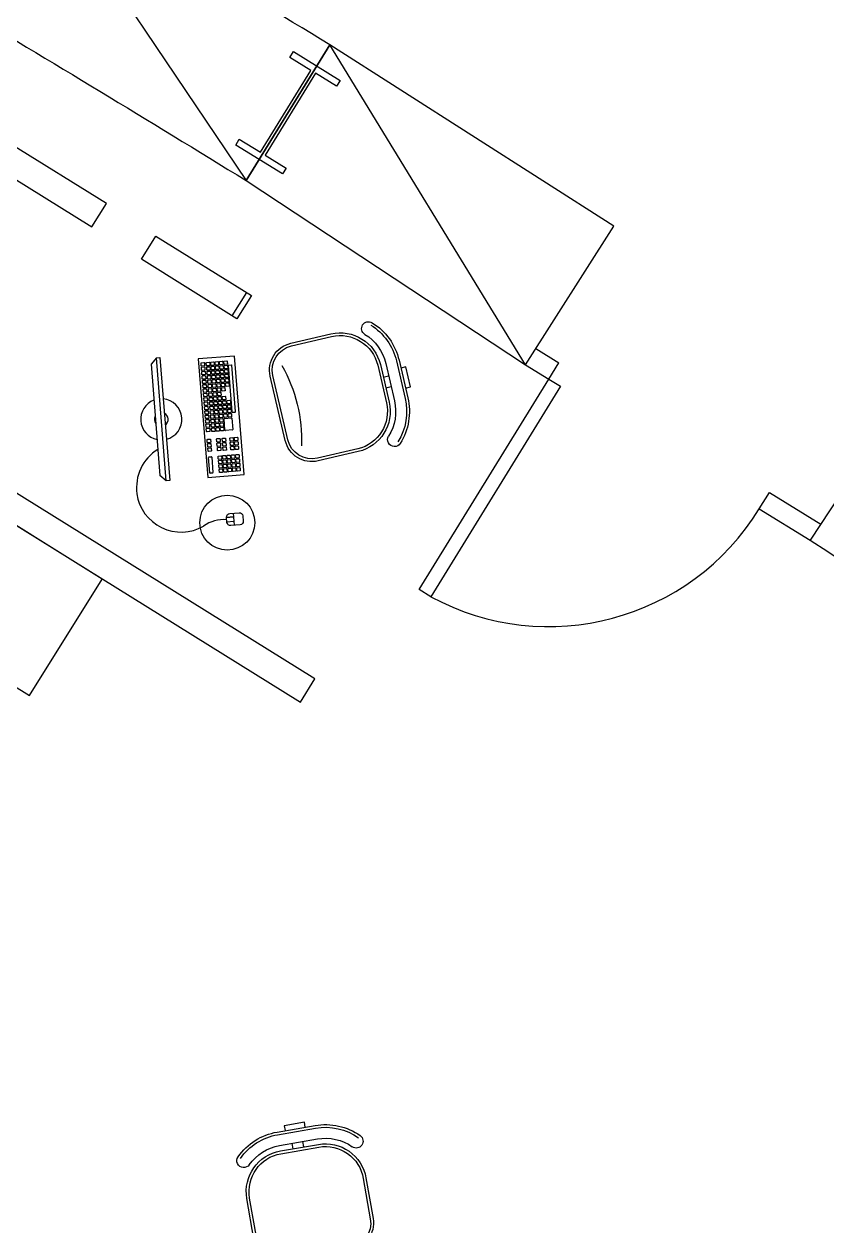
# Model space of a CAD drawing. Extents: x -1.7 to 87, y -33.6 to 19.
# Drawn here: x 55.973 to 58.897, y -8.897 to -4.52 of the extents above; entities that cross this region are included whole.
import ezdxf

# ---------------------------------------------------------------- set-up
doc = ezdxf.new("R2010")
doc.units = 0
for name, color, linetype in [('AR-ARMÁRIOS', 2, 'Continuous'), ('AR-DIV', 2, 'Continuous'), ('AR-EST', 4, 'Continuous'), ('AR-MOB', 2, 'Continuous'), ('AR-POR', 1, 'Continuous')]:
    doc.layers.add(name, color=color, linetype=linetype)

# ---------------------------------------------------------------- blocks, each defined once
blk = doc.blocks.new('CADEIRA-S')
at = {"color": 2}
for p, q in [((0.0718, 0.2686), (-0.0682, 0.2686)), ((0.0718, 0.2186), (-0.0682, 0.2186)), ((0.0718, 0.1986), (-0.0682, 0.1986)), ((-0.2182, 0.0486), (-0.2182, -0.1014)), ((0.2218, -0.1014), (0.2218, 0.0486)), ((-0.1182, -0.2014), (0.1218, -0.2014))]:
    blk.add_line(p, q, dxfattribs=at)
at = {"color": 1}
for p, q in [((0.0718, 0.2586), (-0.0682, 0.2586)), ((0.0718, 0.1886), (-0.0682, 0.1886)), ((-0.0148, 0.1986), (-0.0149, 0.2186)), ((0.0252, 0.1986), (0.0251, 0.2186)), ((-0.2082, 0.0486), (-0.2082, -0.1014)), ((0.2118, -0.1014), (0.2118, 0.0486)), ((-0.1182, -0.1914), (0.1218, -0.1914))]:
    blk.add_line(p, q, dxfattribs=at)
at = {"color": 2}
blk.add_lwpolyline([(-0.032, 0.2686), (-0.032, 0.2867), (0.0426, 0.2867), (0.0426, 0.2686)], dxfattribs=at)
for centre, radius, start, end in [((-0.0682, 0.0486), 0.22, 90, 135), ((0.0718, 0.0486), 0.22, 45, 90), ((-0.2061, 0.1864), 0.025, 135, 315), ((-0.0682, 0.0486), 0.15, 90, 180), ((-0.0682, 0.0486), 0.17, 90, 135), ((0.0718, 0.0486), 0.17, 45, 90), ((0.0718, 0.0486), 0.15, 0, 90), ((0.2097, 0.1864), 0.025, 225, 45), ((-0.1182, -0.1014), 0.1, 180, 270), ((0.1218, -0.1014), 0.1, 270, 0)]:
    blk.add_arc(centre, radius, start, end, dxfattribs=at)
at = {"color": 1}
for centre, radius, start, end in [((-0.0682, 0.0486), 0.21, 90, 135), ((0.0718, 0.0486), 0.21, 45, 90), ((-0.0682, 0.0486), 0.14, 90, 180), ((0.0718, 0.0486), 0.14, 0, 90), ((-0.1182, -0.1014), 0.09, 180, 270), ((-0.0052, -0.6823), 0.5534, 73.6911, 105.2491), ((0.1218, -0.1014), 0.09, 270, 0)]:
    blk.add_arc(centre, radius, start, end, dxfattribs=at)
blk = doc.blocks.new('CPU')
at = {"color": 1}
blk.add_line((1.1721, 1.0512), (1.1721, 0.9512), dxfattribs=at)
blk.add_lwpolyline([(0.7821, 0.9512), (1.1921, 0.9512), (1.1921, 1.0512), (0.7821, 1.0512)], close=True, dxfattribs=at)
blk = doc.blocks.new('estacao de trabalho 290 x 150')
at = {"color": 252}
for p, q in [((0.5718, 0.898), (0.5753, 0.9006)), ((0.681, 0.7663), (0.5804, 0.9024)), ((0.5808, 0.9046), (0.5882, 0.9101)), ((0.691, 0.7737), (0.5904, 0.9098)), ((0.6693, 0.7315), (0.6898, 0.7467)), ((0.6743, 0.7593), (0.6777, 0.7619)), ((0.6832, 0.7659), (0.6907, 0.7714)), ((0.6921, 0.7463), (0.7165, 0.7132)), ((0.6934, 0.6962), (0.669, 0.7293)), ((0.7162, 0.711), (0.6957, 0.6958)), ((0.7401, 0.6863), (0.7375, 0.6898)), ((0.7289, 0.5348), (0.6952, 0.5804)), ((0.6955, 0.5827), (0.7022, 0.5876)), ((0.7044, 0.5873), (0.7381, 0.5416)), ((0.7378, 0.5394), (0.7311, 0.5345))]:
    blk.add_line(p, q, dxfattribs=at)
at = {"color": 2}
for p, q in [((0.3423, 0.788), (0.3379, 0.7583)), ((0.3379, 0.7583), (0.5801, 0.4305)), ((0.8666, 0.4291), (0.887, 0.4442)), ((0.887, 0.4442), (0.8666, 0.4291)), ((0.8789, 0.4551), (0.905, 0.4198)), ((0.6097, 0.426), (0.5801, 0.4305)), ((0.8758, 0.4167), (0.8962, 0.4318))]:
    blk.add_line(p, q, dxfattribs=at)
for points in [[(0.8381, 0.5953), (0.5809, 0.9435), (0.4743, 0.8647), (0.7315, 0.5165)], [(-1.45, 0), (1.45, 0), (1.45, 0.1), (-1.45, 0.1)]]:
    blk.add_lwpolyline(points, close=True, dxfattribs=at)
at = {"color": 252}
for points in [[(0.5073, 0.8703), (0.5143, 0.8754, -0.414214), (0.5169, 0.875), (0.5221, 0.8681, -0.414214), (0.5217, 0.8654), (0.5147, 0.8603, -0.414214), (0.5121, 0.8607), (0.507, 0.8676, -0.414214)], [(0.5202, 0.8798), (0.5272, 0.8849, -0.414214), (0.5298, 0.8845), (0.535, 0.8776, -0.414214), (0.5346, 0.8749), (0.5276, 0.8698, -0.414214), (0.525, 0.8702), (0.5198, 0.8771, -0.414214)], [(0.5331, 0.8893), (0.54, 0.8944, -0.414214), (0.5427, 0.894), (0.5478, 0.8871, -0.414214), (0.5474, 0.8844), (0.5405, 0.8793, -0.414214), (0.5378, 0.8797), (0.5327, 0.8866, -0.414214)], [(0.5426, 0.8764), (0.5495, 0.8816, -0.414214), (0.5522, 0.8812), (0.5573, 0.8742, -0.414214), (0.5569, 0.8716), (0.55, 0.8664, -0.414214), (0.5473, 0.8668), (0.5422, 0.8738, -0.414214)], [(0.546, 0.8988), (0.5529, 0.9039, -0.414214), (0.5556, 0.9035), (0.5607, 0.8966, -0.414214), (0.5603, 0.8939), (0.5533, 0.8888, -0.414214), (0.5507, 0.8892), (0.5456, 0.8962, -0.414214)], [(0.5555, 0.8859), (0.5624, 0.8911, -0.414214), (0.5651, 0.8907), (0.5702, 0.8837, -0.414214), (0.5698, 0.8811), (0.5629, 0.8759, -0.414214), (0.5602, 0.8763), (0.5551, 0.8833, -0.414214)], [(0.5588, 0.9083), (0.5658, 0.9134, -0.414214), (0.5684, 0.913), (0.5736, 0.9061, -0.414214), (0.5732, 0.9034), (0.5662, 0.8983, -0.414214), (0.5636, 0.8987), (0.5584, 0.9057, -0.414214)], [(0.565, 0.8731), (0.5719, 0.8782, -0.414214), (0.5746, 0.8778), (0.5797, 0.8708, -0.414214), (0.5793, 0.8682), (0.5724, 0.8631, -0.414214), (0.5697, 0.8635), (0.5646, 0.8704, -0.414214)], [(0.5683, 0.8954), (0.5753, 0.9006, -0.414214), (0.5779, 0.9002), (0.5831, 0.8932, -0.414214), (0.5827, 0.8906), (0.5757, 0.8854, -0.414214), (0.5731, 0.8858), (0.5679, 0.8928, -0.414214)], [(0.5778, 0.8826), (0.5848, 0.8877, -0.414214), (0.5874, 0.8873), (0.5926, 0.8804, -0.414214), (0.5922, 0.8777), (0.5852, 0.8726, -0.414214), (0.5826, 0.873), (0.5774, 0.8799, -0.414214)], [(0.4915, 0.8595), (0.4985, 0.8646, -0.414214), (0.5011, 0.8642), (0.5063, 0.8573, -0.414214), (0.5059, 0.8546), (0.4989, 0.8495, -0.414214), (0.4963, 0.8499), (0.4911, 0.8569, -0.414214)], [(0.501, 0.8466), (0.508, 0.8518, -0.414214), (0.5106, 0.8514), (0.5158, 0.8444, -0.414214), (0.5154, 0.8418), (0.5084, 0.8366, -0.414214), (0.5058, 0.837), (0.5006, 0.844, -0.414214)], [(0.5105, 0.8338), (0.5175, 0.8389, -0.414214), (0.5201, 0.8385), (0.5253, 0.8315, -0.414214), (0.5249, 0.8289), (0.5179, 0.8238, -0.414214), (0.5153, 0.8242), (0.5101, 0.8311, -0.414214)], [(0.5169, 0.8574), (0.5238, 0.8625, -0.414214), (0.5265, 0.8621), (0.5316, 0.8552, -0.414214), (0.5312, 0.8525), (0.5242, 0.8474, -0.414214), (0.5216, 0.8478), (0.5165, 0.8548, -0.414214)], [(0.5264, 0.8445), (0.5333, 0.8497, -0.414214), (0.536, 0.8493), (0.5411, 0.8423, -0.414214), (0.5407, 0.8397), (0.5338, 0.8345, -0.414214), (0.5311, 0.8349), (0.526, 0.8419, -0.414214)], [(0.5297, 0.8669), (0.5367, 0.8721, -0.414214), (0.5393, 0.8717), (0.5445, 0.8647, -0.414214), (0.5441, 0.8621), (0.5371, 0.8569, -0.414214), (0.5345, 0.8573), (0.5293, 0.8643, -0.414214)], [(0.5359, 0.8317), (0.5428, 0.8368, -0.414214), (0.5455, 0.8364), (0.5506, 0.8295, -0.414214), (0.5502, 0.8268), (0.5433, 0.8217, -0.414214), (0.5406, 0.8221), (0.5355, 0.829, -0.414214)], [(0.5392, 0.854), (0.5462, 0.8592, -0.414214), (0.5488, 0.8588), (0.554, 0.8518, -0.414214), (0.5536, 0.8492), (0.5466, 0.844, -0.414214), (0.544, 0.8444), (0.5388, 0.8514, -0.414214)], [(0.5487, 0.8412), (0.5557, 0.8463, -0.414214), (0.5583, 0.8459), (0.5635, 0.839, -0.414214), (0.5631, 0.8363), (0.5561, 0.8312, -0.414214), (0.5535, 0.8316), (0.5483, 0.8385, -0.414214)], [(0.5521, 0.8636), (0.5591, 0.8687, -0.414214), (0.5617, 0.8683), (0.5668, 0.8613, -0.414214), (0.5664, 0.8587), (0.5595, 0.8536, -0.414214), (0.5568, 0.8539), (0.5517, 0.8609, -0.414214)], [(0.5582, 0.8283), (0.5652, 0.8334, -0.414214), (0.5678, 0.833), (0.573, 0.8261, -0.414214), (0.5726, 0.8234), (0.5656, 0.8183, -0.414214), (0.563, 0.8187), (0.5578, 0.8257, -0.414214)], [(0.5616, 0.8507), (0.5686, 0.8558, -0.414214), (0.5712, 0.8554), (0.5763, 0.8485, -0.414214), (0.5759, 0.8458), (0.569, 0.8407, -0.414214), (0.5663, 0.8411), (0.5612, 0.848, -0.414214)], [(0.5711, 0.8378), (0.5781, 0.843, -0.414214), (0.5807, 0.8426), (0.5859, 0.8356, -0.414214), (0.5855, 0.833), (0.5785, 0.8278, -0.414214), (0.5759, 0.8282), (0.5707, 0.8352, -0.414214)], [(0.5745, 0.8602), (0.5814, 0.8653, -0.414214), (0.5841, 0.8649), (0.5892, 0.858, -0.414214), (0.5888, 0.8553), (0.5819, 0.8502, -0.414214), (0.5792, 0.8506), (0.5741, 0.8575, -0.414214)], [(0.584, 0.8473), (0.5909, 0.8525, -0.414214), (0.5936, 0.8521), (0.5987, 0.8451, -0.414214), (0.5983, 0.8425), (0.5914, 0.8373, -0.414214), (0.5887, 0.8377), (0.5836, 0.8447, -0.414214)], [(0.5873, 0.8697), (0.5943, 0.8748, -0.414214), (0.5969, 0.8744), (0.6021, 0.8675, -0.414214), (0.6017, 0.8648), (0.5947, 0.8597, -0.414214), (0.5921, 0.8601), (0.5869, 0.8671, -0.414214)], [(0.5935, 0.8345), (0.6004, 0.8396, -0.414214), (0.6031, 0.8392), (0.6082, 0.8322, -0.414214), (0.6078, 0.8296), (0.6009, 0.8245, -0.414214), (0.5982, 0.8249), (0.5931, 0.8318, -0.414214)], [(0.5969, 0.8568), (0.6038, 0.862, -0.414214), (0.6065, 0.8616), (0.6116, 0.8546, -0.414214), (0.6112, 0.852), (0.6042, 0.8468, -0.414214), (0.6016, 0.8472), (0.5965, 0.8542, -0.414214)], [(0.6064, 0.844), (0.6133, 0.8491, -0.414214), (0.616, 0.8487), (0.6211, 0.8417, -0.414214), (0.6207, 0.8391), (0.6137, 0.834, -0.414214), (0.6111, 0.8344), (0.606, 0.8413, -0.414214)], [(0.52, 0.8209), (0.527, 0.826, -0.414214), (0.5296, 0.8256), (0.5348, 0.8187, -0.414214), (0.5344, 0.816), (0.5274, 0.8109, -0.414214), (0.5248, 0.8113), (0.5196, 0.8182, -0.414214)], [(0.5295, 0.808), (0.5365, 0.8132, -0.414214), (0.5391, 0.8128), (0.5443, 0.8058, -0.414214), (0.5439, 0.8032), (0.5369, 0.798, -0.414214), (0.5343, 0.7984), (0.5292, 0.8054, -0.414214)], [(0.5391, 0.7952), (0.546, 0.8003, -0.414214), (0.5487, 0.7999), (0.5538, 0.7929, -0.414214), (0.5534, 0.7903), (0.5464, 0.7852, -0.414214), (0.5438, 0.7856), (0.5387, 0.7925, -0.414214)], [(0.5454, 0.8188), (0.5523, 0.8239, -0.414214), (0.555, 0.8235), (0.5601, 0.8166, -0.414214), (0.5597, 0.8139), (0.5528, 0.8088, -0.414214), (0.5501, 0.8092), (0.545, 0.8162, -0.414214)], [(0.5486, 0.7823), (0.5555, 0.7874, -0.414214), (0.5582, 0.787), (0.5633, 0.7801, -0.414214), (0.5629, 0.7774), (0.556, 0.7723, -0.414214), (0.5533, 0.7727), (0.5482, 0.7796, -0.414214)], [(0.5549, 0.8059), (0.5618, 0.8111, -0.414214), (0.5645, 0.8107), (0.5696, 0.8037, -0.414214), (0.5692, 0.8011), (0.5623, 0.7959, -0.414214), (0.5596, 0.7963), (0.5545, 0.8033, -0.414214)], [(0.5644, 0.7931), (0.5713, 0.7982, -0.414214), (0.574, 0.7978), (0.5791, 0.7908, -0.414214), (0.5787, 0.7882), (0.5718, 0.7831, -0.414214), (0.5691, 0.7835), (0.564, 0.7904, -0.414214)], [(0.5678, 0.8154), (0.5747, 0.8206, -0.414214), (0.5774, 0.8202), (0.5825, 0.8132, -0.414214), (0.5821, 0.8106), (0.5751, 0.8054, -0.414214), (0.5725, 0.8058), (0.5674, 0.8128, -0.414214)], [(0.5773, 0.8026), (0.5842, 0.8077, -0.414214), (0.5869, 0.8073), (0.592, 0.8004, -0.414214), (0.5916, 0.7977), (0.5846, 0.7926, -0.414214), (0.582, 0.793), (0.5769, 0.7999, -0.414214)], [(0.5806, 0.8249), (0.5876, 0.8301, -0.414214), (0.5902, 0.8297), (0.5954, 0.8227, -0.414214), (0.595, 0.8201), (0.588, 0.8149, -0.414214), (0.5854, 0.8153), (0.5802, 0.8223, -0.414214)], [(0.5868, 0.7897), (0.5937, 0.7948, -0.414214), (0.5964, 0.7944), (0.6015, 0.7875, -0.414214), (0.6011, 0.7848), (0.5942, 0.7797, -0.414214), (0.5915, 0.7801), (0.5864, 0.7871, -0.414214)], [(0.5901, 0.8121), (0.5971, 0.8172, -0.414214), (0.5997, 0.8168), (0.6049, 0.8099, -0.414214), (0.6045, 0.8072), (0.5975, 0.8021, -0.414214), (0.5949, 0.8025), (0.5897, 0.8094, -0.414214)], [(0.5996, 0.7992), (0.6066, 0.8043, -0.414214), (0.6092, 0.8039), (0.6144, 0.797, -0.414214), (0.614, 0.7943), (0.607, 0.7892, -0.414214), (0.6044, 0.7896), (0.5992, 0.7966, -0.414214)], [(0.603, 0.8216), (0.61, 0.8267, -0.414214), (0.6126, 0.8263), (0.6177, 0.8194, -0.414214), (0.6173, 0.8167), (0.6104, 0.8116, -0.414214), (0.6077, 0.812), (0.6026, 0.8189, -0.414214)], [(0.6091, 0.7863), (0.6161, 0.7915, -0.414214), (0.6187, 0.7911), (0.6239, 0.7841, -0.414214), (0.6235, 0.7815), (0.6165, 0.7763, -0.414214), (0.6139, 0.7767), (0.6087, 0.7837, -0.414214)], [(0.622, 0.7958), (0.629, 0.801, -0.414214), (0.6316, 0.8006), (0.6368, 0.7936, -0.414214), (0.6364, 0.791), (0.6294, 0.7858, -0.414214), (0.6268, 0.7862), (0.6216, 0.7932, -0.414214)], [(0.6315, 0.783), (0.6385, 0.7881, -0.414214), (0.6411, 0.7877), (0.6463, 0.7808, -0.414214), (0.6459, 0.7781), (0.6389, 0.773, -0.414214), (0.6363, 0.7734), (0.6311, 0.7803, -0.414214)], [(0.6444, 0.7925), (0.6513, 0.7976, -0.414214), (0.654, 0.7972), (0.6591, 0.7903, -0.414214), (0.6587, 0.7876), (0.6518, 0.7825, -0.414214), (0.6491, 0.7829), (0.644, 0.7898, -0.414214)], [(0.5581, 0.7694), (0.565, 0.7746, -0.414214), (0.5677, 0.7742), (0.5728, 0.7672, -0.414214), (0.5724, 0.7646), (0.5655, 0.7594, -0.414214), (0.5628, 0.7598), (0.5577, 0.7668, -0.414214)], [(0.5676, 0.7566), (0.5745, 0.7617, -0.414214), (0.5772, 0.7613), (0.5823, 0.7543, -0.414214), (0.5819, 0.7517), (0.575, 0.7465, -0.414214), (0.5723, 0.7469), (0.5672, 0.7539, -0.414214)], [(0.5739, 0.7802), (0.5809, 0.7853, -0.414214), (0.5835, 0.7849), (0.5886, 0.778, -0.414214), (0.5882, 0.7753), (0.5813, 0.7702, -0.414214), (0.5786, 0.7706), (0.5735, 0.7775, -0.414214)], [(0.5771, 0.7437), (0.584, 0.7488, -0.414214), (0.5867, 0.7484), (0.5918, 0.7415, -0.414214), (0.5914, 0.7388), (0.5845, 0.7337, -0.414214), (0.5818, 0.7341), (0.5767, 0.741, -0.414214)], [(0.5834, 0.7673), (0.5904, 0.7725, -0.414214), (0.593, 0.7721), (0.5981, 0.7651, -0.414214), (0.5977, 0.7625), (0.5908, 0.7573, -0.414214), (0.5881, 0.7577), (0.583, 0.7647, -0.414214)], [(0.5929, 0.7545), (0.5999, 0.7596, -0.414214), (0.6025, 0.7592), (0.6077, 0.7522, -0.414214), (0.6073, 0.7496), (0.6003, 0.7445, -0.414214), (0.5977, 0.7449), (0.5925, 0.7518, -0.414214)], [(0.5963, 0.7768), (0.6032, 0.782, -0.414214), (0.6059, 0.7816), (0.611, 0.7746, -0.414214), (0.6106, 0.772), (0.6037, 0.7668, -0.414214), (0.601, 0.7672), (0.5959, 0.7742, -0.414214)], [(0.6024, 0.7416), (0.6094, 0.7467, -0.414214), (0.612, 0.7463), (0.6172, 0.7394, -0.414214), (0.6168, 0.7367), (0.6098, 0.7316, -0.414214), (0.6072, 0.732), (0.602, 0.7389, -0.414214)], [(0.6058, 0.764), (0.6127, 0.7691, -0.414214), (0.6154, 0.7687), (0.6205, 0.7617, -0.414214), (0.6201, 0.7591), (0.6132, 0.754, -0.414214), (0.6105, 0.7544), (0.6054, 0.7613, -0.414214)], [(0.6153, 0.7511), (0.6222, 0.7562, -0.414214), (0.6249, 0.7558), (0.63, 0.7489, -0.414214), (0.6296, 0.7462), (0.6227, 0.7411, -0.414214), (0.62, 0.7415), (0.6149, 0.7484, -0.414214)], [(0.6187, 0.7735), (0.6256, 0.7786, -0.414214), (0.6283, 0.7782), (0.6334, 0.7713, -0.414214), (0.633, 0.7686), (0.626, 0.7635, -0.414214), (0.6234, 0.7639), (0.6183, 0.7708, -0.414214)], [(0.6282, 0.7606), (0.6351, 0.7657, -0.414214), (0.6378, 0.7653), (0.6429, 0.7584, -0.414214), (0.6425, 0.7557), (0.6355, 0.7506, -0.414214), (0.6329, 0.751), (0.6278, 0.758, -0.414214)], [(0.6377, 0.7477), (0.6446, 0.7529, -0.414214), (0.6473, 0.7525), (0.6524, 0.7455, -0.414214), (0.652, 0.7429), (0.6451, 0.7377, -0.414214), (0.6424, 0.7381), (0.6373, 0.7451, -0.414214)], [(0.641, 0.7701), (0.648, 0.7752, -0.414214), (0.6506, 0.7748), (0.6558, 0.7679, -0.414214), (0.6554, 0.7652), (0.6484, 0.7601, -0.414214), (0.6458, 0.7605), (0.6406, 0.7675, -0.414214)], [(0.6505, 0.7572), (0.6575, 0.7624, -0.414214), (0.6601, 0.762), (0.6653, 0.755, -0.414214), (0.6649, 0.7524), (0.6579, 0.7472, -0.414214), (0.6553, 0.7476), (0.6501, 0.7546, -0.414214)], [(0.6539, 0.7796), (0.6608, 0.7848, -0.414214), (0.6635, 0.7844), (0.6686, 0.7774, -0.414214), (0.6682, 0.7748), (0.6613, 0.7696, -0.414214), (0.6586, 0.77), (0.6535, 0.777, -0.414214)], [(0.66, 0.7444), (0.667, 0.7495, -0.414214), (0.6696, 0.7491), (0.6748, 0.7422, -0.414214), (0.6744, 0.7395), (0.6674, 0.7344, -0.414214), (0.6648, 0.7348), (0.6596, 0.7417, -0.414214)], [(0.6634, 0.7667), (0.6704, 0.7719, -0.414214), (0.673, 0.7715), (0.6781, 0.7645, -0.414214), (0.6777, 0.7619), (0.6708, 0.7567, -0.414214), (0.6681, 0.7571), (0.663, 0.7641, -0.414214)], [(0.6729, 0.7539), (0.6799, 0.759, -0.414214), (0.6825, 0.7586), (0.6877, 0.7517, -0.414214), (0.6873, 0.749), (0.6803, 0.7439, -0.414214), (0.6777, 0.7443), (0.6725, 0.7512, -0.414214)], [(0.5866, 0.7308), (0.5935, 0.7359, -0.414214), (0.5962, 0.7356), (0.6013, 0.7286, -0.414214), (0.6009, 0.7259), (0.594, 0.7208, -0.414214), (0.5913, 0.7212), (0.5862, 0.7282, -0.414214)], [(0.5961, 0.7179), (0.6031, 0.7231, -0.414214), (0.6057, 0.7227), (0.6108, 0.7157, -0.414214), (0.6104, 0.7131), (0.6035, 0.7079, -0.414214), (0.6008, 0.7083), (0.5957, 0.7153, -0.414214)], [(0.6056, 0.7051), (0.6126, 0.7102, -0.414214), (0.6152, 0.7098), (0.6203, 0.7029, -0.414214), (0.6199, 0.7002), (0.613, 0.6951, -0.414214), (0.6103, 0.6955), (0.6052, 0.7024, -0.414214)], [(0.6119, 0.7287), (0.6189, 0.7339, -0.414214), (0.6215, 0.7335), (0.6267, 0.7265, -0.414214), (0.6263, 0.7239), (0.6193, 0.7187, -0.414214), (0.6167, 0.7191), (0.6115, 0.7261, -0.414214)], [(0.6214, 0.7158), (0.6284, 0.721, -0.414214), (0.631, 0.7206), (0.6362, 0.7136, -0.414214), (0.6358, 0.711), (0.6288, 0.7058, -0.414214), (0.6262, 0.7062), (0.621, 0.7132, -0.414214)], [(0.6248, 0.7382), (0.6317, 0.7434, -0.414214), (0.6344, 0.743), (0.6395, 0.736, -0.414214), (0.6391, 0.7334), (0.6322, 0.7282, -0.414214), (0.6295, 0.7286), (0.6244, 0.7356, -0.414214)], [(0.6309, 0.703), (0.6379, 0.7081, -0.414214), (0.6405, 0.7077), (0.6457, 0.7008, -0.414214), (0.6453, 0.6981), (0.6383, 0.693, -0.414214), (0.6357, 0.6934), (0.6305, 0.7003, -0.414214)], [(0.6343, 0.7254), (0.6413, 0.7305, -0.414214), (0.6439, 0.7301), (0.649, 0.7231, -0.414214), (0.6486, 0.7205), (0.6417, 0.7154, -0.414214), (0.639, 0.7158), (0.6339, 0.7227, -0.414214)], [(0.6438, 0.7125), (0.6508, 0.7176, -0.414214), (0.6534, 0.7172), (0.6586, 0.7103, -0.414214), (0.6582, 0.7076), (0.6512, 0.7025, -0.414214), (0.6486, 0.7029), (0.6434, 0.7098, -0.414214)], [(0.6472, 0.7349), (0.6541, 0.74, -0.414214), (0.6568, 0.7396), (0.6619, 0.7326, -0.414214), (0.6615, 0.73), (0.6546, 0.7249, -0.414214), (0.6519, 0.7253), (0.6468, 0.7322, -0.414214)], [(0.6533, 0.6996), (0.6603, 0.7048, -0.414214), (0.6629, 0.7044), (0.6681, 0.6974, -0.414214), (0.6677, 0.6948), (0.6607, 0.6896, -0.414214), (0.6581, 0.69), (0.6529, 0.697, -0.414214)], [(0.6567, 0.722), (0.6636, 0.7271, -0.414214), (0.6663, 0.7267), (0.6714, 0.7198, -0.414214), (0.671, 0.7171), (0.6641, 0.712, -0.414214), (0.6614, 0.7124), (0.6563, 0.7193, -0.414214)], [(0.6662, 0.7091), (0.6731, 0.7143, -0.414214), (0.6758, 0.7139), (0.6809, 0.7069, -0.414214), (0.6805, 0.7043), (0.6736, 0.6991, -0.414214), (0.6709, 0.6995), (0.6658, 0.7065, -0.414214)], [(0.6757, 0.6963), (0.6826, 0.7014, -0.414214), (0.6853, 0.701), (0.6904, 0.694, -0.414214), (0.69, 0.6914), (0.6831, 0.6863, -0.414214), (0.6804, 0.6867), (0.6753, 0.6936, -0.414214)], [(0.6151, 0.6922), (0.6221, 0.6973, -0.414214), (0.6247, 0.6969), (0.6299, 0.69, -0.414214), (0.6295, 0.6873), (0.6225, 0.6822, -0.414214), (0.6199, 0.6826), (0.6147, 0.6896, -0.414214)], [(0.6246, 0.6793), (0.6316, 0.6845, -0.414214), (0.6342, 0.6841), (0.6394, 0.6771, -0.414214), (0.639, 0.6745), (0.632, 0.6693, -0.414214), (0.6294, 0.6697), (0.6242, 0.6767, -0.414214)], [(0.6341, 0.6665), (0.6411, 0.6716, -0.414214), (0.6437, 0.6712), (0.6489, 0.6643, -0.414214), (0.6485, 0.6616), (0.6415, 0.6565, -0.414214), (0.6389, 0.6569), (0.6337, 0.6638, -0.414214)], [(0.6405, 0.6901), (0.6474, 0.6952, -0.414214), (0.65, 0.6948), (0.6552, 0.6879, -0.414214), (0.6548, 0.6852), (0.6478, 0.6801, -0.414214), (0.6452, 0.6805), (0.6401, 0.6875, -0.414214)], [(0.65, 0.6772), (0.6569, 0.6824, -0.414214), (0.6596, 0.682), (0.6647, 0.675, -0.414214), (0.6643, 0.6724), (0.6573, 0.6672, -0.414214), (0.6547, 0.6676), (0.6496, 0.6746, -0.414214)], [(0.6628, 0.6867), (0.6698, 0.6919, -0.414214), (0.6724, 0.6915), (0.6776, 0.6845, -0.414214), (0.6772, 0.6819), (0.6702, 0.6767, -0.414214), (0.6676, 0.6771), (0.6624, 0.6841, -0.414214)], [(0.6857, 0.6548), (0.6927, 0.6599, -0.414214), (0.6953, 0.6595), (0.7004, 0.6525, -0.414214), (0.7, 0.6499), (0.6931, 0.6448, -0.414214), (0.6904, 0.6451), (0.6853, 0.6521, -0.414214)], [(0.7021, 0.6664), (0.7091, 0.6715, -0.414214), (0.7117, 0.6711), (0.7169, 0.6641, -0.414214), (0.7165, 0.6615), (0.7095, 0.6564, -0.414214), (0.7069, 0.6568), (0.7017, 0.6637, -0.414214)], [(0.7116, 0.6535), (0.7186, 0.6586, -0.414214), (0.7212, 0.6582), (0.7264, 0.6513, -0.414214), (0.726, 0.6486), (0.719, 0.6435, -0.414214), (0.7164, 0.6439), (0.7112, 0.6508, -0.414214)], [(0.725, 0.6829), (0.732, 0.6881, -0.414214), (0.7346, 0.6877), (0.7398, 0.6807, -0.414214), (0.7394, 0.6781), (0.7324, 0.6729, -0.414214), (0.7298, 0.6733), (0.7246, 0.6803, -0.414214)], [(0.7345, 0.6701), (0.7415, 0.6752, -0.414214), (0.7441, 0.6748), (0.7493, 0.6678, -0.414214), (0.7489, 0.6652), (0.7419, 0.6601, -0.414214), (0.7393, 0.6605), (0.7341, 0.6674, -0.414214)], [(0.7379, 0.6924), (0.7448, 0.6976, -0.414214), (0.7475, 0.6972), (0.7526, 0.6902, -0.414214), (0.7522, 0.6876), (0.7453, 0.6824, -0.414214), (0.7426, 0.6828), (0.7375, 0.6898, -0.414214)], [(0.744, 0.6572), (0.751, 0.6623, -0.414214), (0.7536, 0.6619), (0.7588, 0.655, -0.414214), (0.7584, 0.6523), (0.7514, 0.6472, -0.414214), (0.7488, 0.6476), (0.7436, 0.6545, -0.414214)], [(0.7474, 0.6796), (0.7544, 0.6847, -0.414214), (0.757, 0.6843), (0.7621, 0.6773, -0.414214), (0.7617, 0.6747), (0.7548, 0.6696, -0.414214), (0.7521, 0.67), (0.747, 0.6769, -0.414214)], [(0.7569, 0.6667), (0.7639, 0.6718, -0.414214), (0.7665, 0.6714), (0.7716, 0.6645, -0.414214), (0.7713, 0.6618), (0.7643, 0.6567, -0.414214), (0.7617, 0.6571), (0.7565, 0.664, -0.414214)], [(0.6575, 0.6343), (0.6645, 0.6395, -0.414214), (0.6671, 0.6391), (0.6723, 0.6321, -0.414214), (0.6719, 0.6295), (0.6649, 0.6243, -0.414214), (0.6623, 0.6247), (0.6571, 0.6317, -0.414214)], [(0.667, 0.6215), (0.674, 0.6266, -0.414214), (0.6766, 0.6262), (0.6818, 0.6192, -0.414214), (0.6814, 0.6166), (0.6744, 0.6115, -0.414214), (0.6718, 0.6119), (0.6666, 0.6188, -0.414214)], [(0.6766, 0.6086), (0.6835, 0.6137, -0.414214), (0.6862, 0.6133), (0.6913, 0.6064, -0.414214), (0.6909, 0.6037), (0.6839, 0.5986, -0.414214), (0.6813, 0.599), (0.6762, 0.6059, -0.414214)], [(0.6952, 0.6419), (0.7022, 0.647, -0.414214), (0.7048, 0.6466), (0.7099, 0.6397, -0.414214), (0.7095, 0.637), (0.7026, 0.6319, -0.414214), (0.6999, 0.6323), (0.6948, 0.6392, -0.414214)], [(0.7047, 0.629), (0.7117, 0.6342, -0.414214), (0.7143, 0.6338), (0.7195, 0.6268, -0.414214), (0.7191, 0.6242), (0.7121, 0.619, -0.414214), (0.7095, 0.6194), (0.7043, 0.6264, -0.414214)], [(0.7211, 0.6406), (0.7281, 0.6458, -0.414214), (0.7307, 0.6454), (0.7359, 0.6384, -0.414214), (0.7355, 0.6358), (0.7285, 0.6306, -0.414214), (0.7259, 0.631), (0.7207, 0.638, -0.414214)], [(0.7366, 0.6133), (0.7436, 0.6185, -0.414214), (0.7462, 0.6181), (0.7514, 0.6111, -0.414214), (0.751, 0.6085), (0.744, 0.6033, -0.414214), (0.7414, 0.6037), (0.7362, 0.6107, -0.414214)], [(0.7495, 0.6228), (0.7564, 0.628, -0.414214), (0.7591, 0.6276), (0.7642, 0.6206, -0.414214), (0.7638, 0.618), (0.7569, 0.6128, -0.414214), (0.7542, 0.6132), (0.7491, 0.6202, -0.414214)], [(0.759, 0.61), (0.766, 0.6151, -0.414214), (0.7686, 0.6147), (0.7737, 0.6077, -0.414214), (0.7733, 0.6051), (0.7664, 0.6, -0.414214), (0.7637, 0.6004), (0.7586, 0.6073, -0.414214)], [(0.7624, 0.6323), (0.7693, 0.6375, -0.414214), (0.772, 0.6371), (0.7771, 0.6301, -0.414214), (0.7767, 0.6275), (0.7698, 0.6223, -0.414214), (0.7671, 0.6227), (0.762, 0.6297, -0.414214)], [(0.7719, 0.6195), (0.7788, 0.6246, -0.414214), (0.7815, 0.6242), (0.7866, 0.6173, -0.414214), (0.7862, 0.6146), (0.7793, 0.6095, -0.414214), (0.7766, 0.6099), (0.7715, 0.6168, -0.414214)], [(0.7752, 0.6418), (0.7822, 0.647, -0.414214), (0.7848, 0.6466), (0.79, 0.6396, -0.414214), (0.7896, 0.637), (0.7826, 0.6318, -0.414214), (0.78, 0.6322), (0.7748, 0.6392, -0.414214)], [(0.7847, 0.629), (0.7917, 0.6341, -0.414214), (0.7943, 0.6337), (0.7995, 0.6268, -0.414214), (0.7991, 0.6241), (0.7921, 0.619, -0.414214), (0.7895, 0.6194), (0.7843, 0.6263, -0.414214)], [(0.7942, 0.6161), (0.8012, 0.6212, -0.414214), (0.8038, 0.6208), (0.809, 0.6139, -0.414214), (0.8086, 0.6112), (0.8016, 0.6061, -0.414214), (0.799, 0.6065), (0.7938, 0.6135, -0.414214)], [(0.7238, 0.6038), (0.7307, 0.609, -0.414214), (0.7334, 0.6086), (0.7385, 0.6016, -0.414214), (0.7381, 0.599), (0.7311, 0.5938, -0.414214), (0.7285, 0.5942), (0.7234, 0.6012, -0.414214)], [(0.7333, 0.5909), (0.7402, 0.5961, -0.414214), (0.7429, 0.5957), (0.748, 0.5887, -0.414214), (0.7476, 0.5861), (0.7407, 0.5809, -0.414214), (0.738, 0.5813), (0.7329, 0.5883, -0.414214)], [(0.7428, 0.5781), (0.7497, 0.5832, -0.414214), (0.7524, 0.5828), (0.7575, 0.5759, -0.414214), (0.7571, 0.5732), (0.7502, 0.5681, -0.414214), (0.7475, 0.5685), (0.7424, 0.5754, -0.414214)], [(0.7461, 0.6005), (0.7531, 0.6056, -0.414214), (0.7557, 0.6052), (0.7609, 0.5982, -0.414214), (0.7605, 0.5956), (0.7535, 0.5905, -0.414214), (0.7509, 0.5909), (0.7457, 0.5978, -0.414214)], [(0.7523, 0.5652), (0.7592, 0.5703, -0.414214), (0.7619, 0.5699), (0.767, 0.563, -0.414214), (0.7666, 0.5603), (0.7597, 0.5552, -0.414214), (0.757, 0.5556), (0.7519, 0.5626, -0.414214)], [(0.7556, 0.5876), (0.7626, 0.5927, -0.414214), (0.7652, 0.5923), (0.7704, 0.5854, -0.414214), (0.77, 0.5827), (0.763, 0.5776, -0.414214), (0.7604, 0.578), (0.7552, 0.5849, -0.414214)], [(0.7651, 0.5747), (0.7721, 0.5799, -0.414214), (0.7747, 0.5795), (0.7799, 0.5725, -0.414214), (0.7795, 0.5699), (0.7725, 0.5647, -0.414214), (0.7699, 0.5651), (0.7647, 0.5721, -0.414214)], [(0.7685, 0.5971), (0.7755, 0.6022, -0.414214), (0.7781, 0.6018), (0.7832, 0.5949, -0.414214), (0.7828, 0.5922), (0.7759, 0.5871, -0.414214), (0.7732, 0.5875), (0.7681, 0.5944, -0.414214)], [(0.778, 0.5842), (0.785, 0.5894, -0.414214), (0.7876, 0.589), (0.7928, 0.582, -0.414214), (0.7924, 0.5794), (0.7854, 0.5742, -0.414214), (0.7828, 0.5746), (0.7776, 0.5816, -0.414214)], [(0.7814, 0.6066), (0.7883, 0.6117, -0.414214), (0.791, 0.6113), (0.7961, 0.6044, -0.414214), (0.7957, 0.6017), (0.7888, 0.5966, -0.414214), (0.7861, 0.597), (0.781, 0.604, -0.414214)], [(0.7909, 0.5937), (0.7978, 0.5989, -0.414214), (0.8005, 0.5985), (0.8056, 0.5915, -0.414214), (0.8052, 0.5889), (0.7983, 0.5837, -0.414214), (0.7956, 0.5841), (0.7905, 0.5911, -0.414214)], [(0.8038, 0.6032), (0.8107, 0.6084, -0.414214), (0.8134, 0.608), (0.8185, 0.601, -0.414214), (0.8181, 0.5984), (0.8111, 0.5932, -0.414214), (0.8085, 0.5936), (0.8034, 0.6006, -0.414214)]]:
    blk.add_lwpolyline(points, format="xyb", close=True, dxfattribs=at)
at = {"color": 1}
blk.add_lwpolyline([(0.3524, 0.7954), (0.6198, 0.4335), (0.6097, 0.426), (0.3423, 0.788)], close=True, dxfattribs=at)
at = {"color": 2}
blk.add_lwpolyline([(0.925, 0.4502, -0.414214), (0.9224, 0.4327), (0.8947, 0.4122, -0.414214), (0.8772, 0.4148), (0.8659, 0.43, -0.414214), (0.8686, 0.4475), (0.8963, 0.468, -0.414214), (0.9138, 0.4654)], format="xyb", close=True, dxfattribs=at)
at = {"color": 1}
blk.add_circle((0.8788, 0.4144), 0.1, dxfattribs=at)
at = {"color": 252}
for centre, start, end in [((0.5817, 0.9033), 126.456, 216.456), ((0.5891, 0.9088), 36.456, 126.456), ((0.6823, 0.7672), 216.456, 306.456), ((0.6908, 0.7454), 36.456, 126.456), ((0.6897, 0.7727), 306.456, 36.456), ((0.6703, 0.7302), 126.456, 216.456), ((0.7153, 0.7123), 306.456, 36.456), ((0.6947, 0.6971), 216.456, 306.456), ((0.6965, 0.5814), 126.456, 216.456), ((0.7031, 0.5863), 36.456, 126.456), ((0.7302, 0.5358), 216.456, 306.456), ((0.7368, 0.5407), 306.456, 36.456)]:
    blk.add_arc(centre, 0.0016, start, end, dxfattribs=at)
at = {"color": 1}
for radius, start, end in [(0.075, 316.0501, 116.862), (0.075, 142.886, 290.0261), (0.025, 336.456, 96.456), (0.025, 184.508, 248.4041)]:
    blk.add_arc((0.476, 0.607), radius, start, end, dxfattribs=at)
at = {"color": 2}
for centre, radius, start, end in [((0.6697, 0.4348), 0.1637, 153.5955, 219.8736), ((0.9266, 0.3121), 0.1233, 116.5016, 158.0859), ((0.6679, 0.436), 0.164, 220.341, 331.6287)]:
    blk.add_arc(centre, radius, start, end, dxfattribs=at)
at = {"extrusion": (0, 0, -1), "xscale": -1, "zscale": -1, "rotation": 314.9999999999914}
blk.add_blockref('CADEIRA-S', (0.9586, 1.0061), dxfattribs=at)
at = {"extrusion": (0, 0, -1), "zscale": -1, "rotation": 45.00000000000864}
blk.add_blockref('CADEIRA-S', (-0.9586, 1.0061), dxfattribs=at)
at = {"rotation": 180.0250248330859}
blk.add_blockref('CPU', (0.6734, 2.1201), dxfattribs=at)
at = {"xscale": -1, "rotation": 179.974975166914}
blk.add_blockref('CPU', (-0.675, 2.115), dxfattribs=at)

msp = doc.modelspace()

# ---------------------------------------------------------------- linework, layer by layer
at = {"layer": 'AR-ARMÁRIOS', "color": 1}
msp.add_line((57.7987, -5.7606), (57.086, -4.5964), dxfattribs=at)
at = {"layer": 'AR-ARMÁRIOS'}
msp.add_lwpolyline([(55.7142, -4.4441, -0.003929), (56.7818, -5.0902), (57.086, -4.5964, 0.003928), (56.0108, -3.9456)], format="xyb", dxfattribs=at)
at = {"layer": 'AR-ARMÁRIOS', "color": 1}
msp.add_lwpolyline([(56.0108, -3.9456), (56.7818, -5.0902)], dxfattribs=at)
at = {"layer": 'AR-ARMÁRIOS'}
msp.add_lwpolyline([(59.155, -5.9153), (58.8358, -6.3995, -0.007669), (60.8486, -7.7712), (61.1826, -7.2969, 0.007669)], format="xyb", close=True, dxfattribs=at)
at = {"layer": 'AR-DIV'}
for p, q in [((57.8364, -5.7016), (57.9206, -5.7535)), ((57.7987, -5.7606), (57.8839, -5.8131)), ((57.8839, -5.8131), (57.9206, -5.7535)), ((58.6501, -6.2851), (58.6868, -6.2256)), ((58.6868, -6.2256), (58.8743, -6.341)), ((58.6501, -6.2851), (58.8358, -6.3995))]:
    msp.add_line(p, q, dxfattribs=at)
msp.add_lwpolyline([(57.7987, -5.7606), (58.1205, -5.2558), (57.086, -4.5964), (56.7818, -5.0902), (57.7987, -5.7606)], dxfattribs=at)
at = {"layer": 'AR-EST'}
msp.add_lwpolyline([(56.9536, -4.6207), (57.1239, -4.7256), (57.1108, -4.7469), (57.0341, -4.6997), (56.8506, -4.9976), (56.9272, -5.0448), (56.9141, -5.0661), (56.7438, -4.9612), (56.7569, -4.9399), (56.8335, -4.9872), (57.0171, -4.6892), (56.9405, -4.642), (56.9536, -4.6207)], dxfattribs=at)
at = {"layer": 'AR-MOB'}
msp.add_lwpolyline([(55.4834, -6.6485), (55.9927, -6.9657), (56.257, -6.5413), (55.7478, -6.2241)], dxfattribs=at)
at = {"layer": 'AR-POR'}
msp.add_lwpolyline([(57.9264, -5.8393), (57.4544, -6.6056), (57.4118, -6.5793), (57.8839, -5.8131)], close=True, dxfattribs=at)
msp.add_arc((57.8831, -5.8143), 0.9, 241.5491, 328.4529, dxfattribs=at)

# ---------------------------------------------------------------- block references
at = {"layer": 'AR-MOB', "rotation": 328.1273825509523}
msp.add_blockref('estacao de trabalho 290 x 150', (55.748, -6.2238), dxfattribs=at)
at = {"layer": 'AR-MOB', "xscale": -1, "rotation": 54.84930555555431}
msp.add_blockref('estacao de trabalho 290 x 150', (57.2821, -10.1701), dxfattribs=at)

doc.saveas('drawing.dxf')
